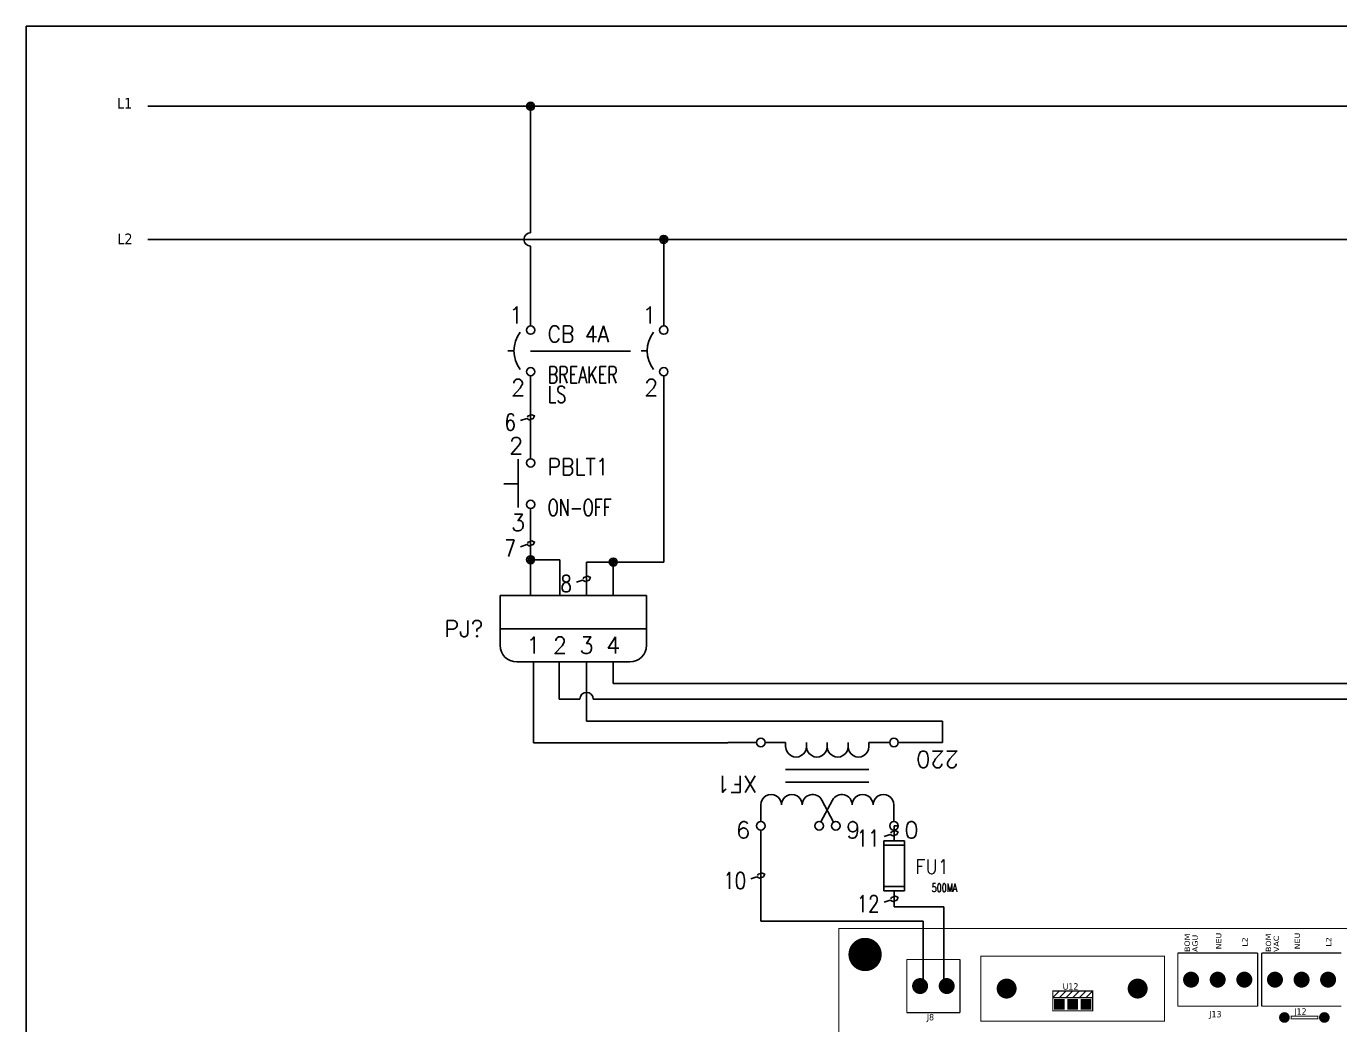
# Model space of a CAD drawing. Header units: millimetres. Extents: x 123.5 to 144.3, y 105.4 to 121.6.
# Drawn here: x 123.51 to 133.37, y 114.09 to 121.59 of the extents above; entities that cross this region are included whole.
import ezdxf
from ezdxf.enums import TextEntityAlignment as Align

# ---------------------------------------------------------------- set-up
doc = ezdxf.new("R2010")
doc.units = ezdxf.units.MM
doc.linetypes.add('HIDDEN2', pattern=[0.1875, 0.125, -0.0625])
for name, color, linetype in [('12632256', 7, 'Continuous'), ('BLK_12AWG', 7, 'Continuous'), ('BLK_18AWG', 7, 'Continuous'), ('DESC', 250, 'Continuous'), ('LINK', 9, 'Continuous'), ('MISC', 7, 'Continuous'), ('SYMS', 7, 'Continuous'), ('TAGS', 250, 'Continuous'), ('TERMS', 250, 'Continuous'), ('WIRENO', 250, 'Continuous')]:
    doc.layers.add(name, color=color, linetype=linetype)
doc.styles.get("Standard").update_dxf_attribs({"font": 'tahoma.ttf'})
doc.styles.add('WD', font='romans.shx')

# ---------------------------------------------------------------- blocks, each defined once
blk = doc.blocks.new('EPAD')
at = {"const_width": 0.5}
blk.add_lwpolyline([(-0.25, 0, 1), (0.25, 0, 1)], format="xyb", close=True, dxfattribs=at)
blk = doc.blocks.new('RPAD')
blk.add_trace([(-0.5, -0.5), (-0.5, 0.5), (0.5, -0.5), (0.5, 0.5)])
blk = doc.blocks.new('TarjetaAutoclave')
at = {"const_width": 0.008}
for points in [[(3.004, 5.004), (10.306, 5.004), (10.306, 9.943), (3.004, 9.943), (3.004, 5.004)], [(3.514, 9.31), (3.514, 9.71)], [(3.914, 9.71), (3.514, 9.71)], [(3.914, 9.31), (3.914, 9.71)], [(4.071, 9.247), (5.449, 9.247), (5.449, 9.735), (4.071, 9.735), (4.071, 9.247)], [(5.549, 9.758), (5.549, 9.358)], [(6.149, 9.758), (5.549, 9.758)], [(6.149, 9.758), (6.149, 9.358)], [(6.179, 9.758), (6.179, 9.358)], [(6.778, 9.758), (6.179, 9.758)], [(4.61, 9.423), (4.61, 9.473), (4.91, 9.473), (4.91, 9.423)], [(4.61, 9.423), (4.66, 9.473)], [(4.66, 9.423), (4.71, 9.473)], [(4.71, 9.423), (4.76, 9.473)], [(4.76, 9.423), (4.81, 9.473)], [(4.81, 9.423), (4.86, 9.473)], [(4.86, 9.423), (4.91, 9.473)], [(4.61, 9.323), (4.91, 9.323), (4.91, 9.423), (4.61, 9.423), (4.61, 9.323)], [(3.914, 9.31), (3.514, 9.31)], [(5.549, 9.358), (6.149, 9.358)], [(6.179, 9.358), (6.778, 9.358)], [(6.4, 9.264), (6.6, 9.264), (6.6, 9.284), (6.4, 9.284), (6.4, 9.264)]]:
    blk.add_lwpolyline(points, dxfattribs=at)
for centre, radius in [((3.201, 9.747), 0.03), ((5.649, 9.558), 0.03), ((5.849, 9.558), 0.03), ((6.049, 9.558), 0.03), ((6.279, 9.558), 0.03), ((6.479, 9.558), 0.03), ((6.678, 9.558), 0.03), ((3.614, 9.51), 0.03), ((3.814, 9.51), 0.03), ((4.264, 9.491), 0.03), ((5.248, 9.491), 0.03), ((4.66, 9.373), 0.025), ((4.76, 9.373), 0.025), ((4.86, 9.373), 0.025), ((6.35, 9.274), 0.025), ((6.65, 9.274), 0.025)]:
    blk.add_circle(centre, radius)
for name, p, xscale, yscale in [('EPAD', (3.201, 9.747), 0.25, 0.25), ('EPAD', (3.614, 9.51), 0.12, 0.12), ('EPAD', (3.814, 9.51), 0.12, 0.12), ('EPAD', (5.649, 9.558), 0.12, 0.12), ('EPAD', (5.849, 9.558), 0.12, 0.12), ('EPAD', (6.049, 9.558), 0.12, 0.12), ('EPAD', (6.279, 9.558), 0.12, 0.12), ('EPAD', (6.479, 9.558), 0.12, 0.12), ('EPAD', (6.678, 9.558), 0.12, 0.12), ('EPAD', (4.264, 9.491), 0.15, 0.15), ('EPAD', (5.248, 9.491), 0.15, 0.15), ('RPAD', (4.66, 9.373), 0.08, 0.08), ('RPAD', (4.76, 9.373), 0.08, 0.08), ('RPAD', (4.86, 9.373), 0.08, 0.08), ('EPAD', (6.35, 9.274), 0.08, 0.08), ('EPAD', (6.65, 9.274), 0.08, 0.08)]:
    blk.add_blockref(name, p, dxfattribs=dict(xscale=xscale, yscale=yscale))
at = {"layer": '12632256', "width": 1.25}
for s, p in [('BOM', (5.64, 9.766)), ('AGU', (5.699, 9.766)), ('NEU', (5.876, 9.786)), ('L2', (6.073, 9.806)), ('BOM', (6.25, 9.766)), ('VAC', (6.309, 9.766)), ('NEU', (6.467, 9.786)), ('L2', (6.702, 9.806))]:
    blk.add_text(s, height=0.04, rotation=90, dxfattribs=at).set_placement(p)
at = {"layer": '12632256', "width": 1.041667}
for s, p in [('U12', (4.685, 9.483)), ('J8', (3.664, 9.252)), ('J13', (5.785, 9.275)), ('J12', (6.424, 9.295))]:
    blk.add_text(s, height=0.048, dxfattribs=at).set_placement(p)
blk = doc.blocks.new('VCB1')
at = {"linetype": 'HIDDEN2'}
blk.add_line((-0.1712, 0), (-0.125, 0), dxfattribs=at)
for centre in [(0, 0.1562), (0, -0.1562)]:
    blk.add_circle(centre, 0.0312)
blk.add_arc((0.1094, 0), 0.2344, 143.1301, 216.8699)
at = {"style": 'WD'}
for tag, p, width in [('INST', (0.2188, 0.3883), 0.7), ('LOC', (0.2188, 0.2188), 0.7), ('TAG1', (0.1269, 0.0644), 0.9), ('XREF', (0.1287, -0.09), 0.7), ('DESC1', (0.1287, -0.242), 0.7), ('DESC2', (0.1287, -0.3893), 0.7)]:
    blk.add_attdef(tag, p, '', height=0.125, dxfattribs=dict(at, width=width))
at = {"linetype": 'Continuous', "style": 'WD'}
for tag, height, flags, p in [('TERM01', 0.125, 8, (-0.055, 0.2066)), ('MFG', 0.01, 9, (-0.1421, -0.0881)), ('CAT', 0.01, 9, (-0.1421, -0.0731))]:
    blk.add_attdef(tag, text='', height=height, dxfattribs=dict(at, flags=flags)).set_placement(p, align=Align.RIGHT)
at = {"color": 7, "style": 'WD', "flags": 1}
for tag, p in [('X2TERM01', (0, 0.1875)), ('X8TERM02', (0, -0.1875))]:
    blk.add_attdef(tag, p, '', height=0.0125, dxfattribs=at)
at = {"style": 'WD', "width": 0.7}
blk.add_attdef('RATING1', text='', height=0.125, dxfattribs=at).set_placement((-0.1875, 0.0625), align=Align.RIGHT)
at = {"color": 7, "style": 'WD'}
for tag, p in [('X4LINK', (-0.25, 0)), ('X1LINK', (0, 0))]:
    blk.add_attdef(tag, p, '', height=0.01, dxfattribs=at)
at = {"linetype": 'Continuous', "style": 'WD', "flags": 9}
blk.add_attdef('ASSYCODE', text='', height=0.01, dxfattribs=at).set_placement((-0.1533, -0.1061), align=Align.CENTER)
at = {"style": 'WD', "flags": 9}
for tag, p in [('FAMILY', (-0.1421, -0.0365)), ('CONTACT', (-0.1288, -0.1291))]:
    blk.add_attdef(tag, text='', height=0.01, dxfattribs=at).set_placement(p, align=Align.RIGHT)
at = {"linetype": 'Continuous', "style": 'WD', "flags": 8}
blk.add_attdef('TERM02', text='', height=0.125, dxfattribs=at).set_placement((-0.0407, -0.2134), align=Align.TOP_RIGHT)
blk = doc.blocks.new('WDDOT')
for radius in [0.03, 0.0187, 0.00929]:
    blk.add_circle((0, 0), radius)
blk = doc.blocks.new('VPB11L')
for p, q in [((-0.0938, 0.1849), (-0.0938, -0.1801)), ((-0.2022, 0), (-0.0938, 0))]:
    blk.add_line(p, q)
for centre in [(0, 0.1562), (0, -0.1562)]:
    blk.add_circle(centre, 0.0312)
at = {"style": 'WD'}
for tag, p, width in [('INST', (0.1269, 0.3902), 0.7), ('LOC', (0.1269, 0.2206), 0.7), ('TAG1', (0.1269, 0.0644), 0.9), ('XREF', (0.1287, -0.09), 0.7), ('DESC1', (0.1287, -0.242), 0.7), ('DESC2', (0.1287, -0.3982), 0.7)]:
    blk.add_attdef(tag, p, '', height=0.125, dxfattribs=dict(at, width=width))
at = {"linetype": 'Continuous', "style": 'WD'}
for tag, height, flags, p in [('TERM01', 0.125, 8, (-0.055, 0.2223)), ('MFG', 0.01, 9, (-0.1421, -0.0881)), ('CAT', 0.01, 9, (-0.1421, -0.0731))]:
    blk.add_attdef(tag, text='', height=height, dxfattribs=dict(at, flags=flags)).set_placement(p, align=Align.RIGHT)
at = {"color": 7, "style": 'WD', "flags": 1}
for tag, p in [('X2TERM01', (0, 0.1875)), ('X8TERM02', (0, -0.1875))]:
    blk.add_attdef(tag, p, '', height=0.0125, dxfattribs=at)
at = {"color": 7, "style": 'WD'}
for tag, p in [('X4LINK', (-0.2656, 0)), ('X1LINK', (0, 0))]:
    blk.add_attdef(tag, p, '', height=0.01, dxfattribs=at)
at = {"style": 'WD'}
for tag, flags, p in [('CONTACT', 1, (-0.1421, -0.0531)), ('FAMILY', 9, (-0.1421, -0.0365))]:
    blk.add_attdef(tag, text='', height=0.01, dxfattribs=dict(at, flags=flags)).set_placement(p, align=Align.RIGHT)
at = {"linetype": 'Continuous', "style": 'WD', "flags": 9}
blk.add_attdef('ASSYCODE', text='', height=0.01, dxfattribs=at).set_placement((-0.1563, -0.1113), align=Align.CENTER)
at = {"linetype": 'Continuous', "style": 'WD', "flags": 8}
blk.add_attdef('TERM02', text='', height=0.125, dxfattribs=at).set_placement((-0.0407, -0.2291), align=Align.TOP_RIGHT)
blk = doc.blocks.new('VCN1_1PJ_2437')
at = {"layer": 'SYMS'}
for p, q in [((-0.25, 0.25), (-0.25, -0.125)), ((0.85, 0.25), (-0.25, 0.25)), ((0.85, -0.125), (0.85, 0.25)), ((-0.25, 0), (0.85, 0)), ((-0.125, -0.25), (0.725, -0.25))]:
    blk.add_line(p, q, dxfattribs=at)
for centre, start, end in [((-0.125, -0.125), 180, 270), ((0.725, -0.125), 270, 0)]:
    blk.add_arc(centre, 0.125, start, end, dxfattribs=at)
at = {"style": 'WD', "flags": 1}
blk.add_attdef('WD_JUMPERS', (0, 0), '', height=0.01, dxfattribs=at)
at = {"layer": 'SYMS', "linetype": 'Continuous', "style": 'WD', "flags": 8}
for tag, p in [('TERMDESC01J', (-0.05, 0.35)), ('TERMDESC02J', (0.15, 0.35)), ('TERMDESC03J', (0.35, 0.35)), ('TERMDESC04J', (0.55, 0.35))]:
    blk.add_attdef(tag, p, '', height=0.1, rotation=90, dxfattribs=at)
for tag, p in [('X2WIRE01J', (0.05, 0.35)), ('X2WIRE02J', (0.25, 0.35)), ('X2WIRE03J', (0.45, 0.35)), ('X2WIRE04J', (0.65, 0.35))]:
    blk.add_attdef(tag, text='', height=0.1, rotation=90, dxfattribs=at).set_placement(p, align=Align.TOP_LEFT)
at = {"layer": 'SYMS', "style": 'WD', "width": 0.7}
for tag, p in [('INST', (-0.3813, 0.8123)), ('LOC', (-0.3813, 0.6427)), ('DESC1', (-0.375, 0.4687)), ('DESC2', (-0.375, 0.2875)), ('DESC3', (-0.375, 0.1125)), ('XREF', (-0.375, -0.2375))]:
    blk.add_attdef(tag, text='', height=0.125, dxfattribs=at).set_placement(p, align=Align.RIGHT)
at = {"layer": 'SYMS', "style": 'WD'}
for tag, p, flags in [('ACE_FLAG', (-0.2071, 0.4342), 9), ('FAMILY', (-0.1942, 0.4074), 9), ('X2TERM01J', (0, 0.25), 1), ('X2TERM02J', (0.2, 0.25), 1), ('X2TERM03J', (0.4, 0.25), 1), ('X2TERM04J', (0.6, 0.25), 1), ('WDBLKNAM', (0.175, 0.125), 9), ('GENDER', (0.1093, 0.0795), 9), ('X1LINK', (0.975, 0), 1), ('X8TERM01P', (0, -0.25), 1), ('X8TERM02P', (0.2, -0.25), 1), ('X8TERM03P', (0.4, -0.25), 1), ('X8TERM04P', (0.6, -0.25), 1)]:
    blk.add_attdef(tag, p, '', height=0.01, dxfattribs=dict(at, flags=flags))
at = {"layer": 'SYMS', "linetype": 'Continuous', "style": 'WD', "flags": 9}
for tag, p in [('ASSYCODE', (-0.1875, 0.3125)), ('MFG', (-0.1711, 0.3438)), ('CAT', (-0.1692, 0.3632))]:
    blk.add_attdef(tag, text='', height=0.01, dxfattribs=at).set_placement(p, align=Align.CENTER)
at = {"layer": 'SYMS', "color": 7, "style": 'WD'}
for tag, p in [('X2_TINY_DOT_DONT_REMOVE_01J', (0, 0.25)), ('X2_TINY_DOT_DONT_REMOVE_02J', (0.2, 0.25)), ('X2_TINY_DOT_DONT_REMOVE_03J', (0.4, 0.25)), ('X2_TINY_DOT_DONT_REMOVE_04J', (0.6, 0.25)), ('X8_TINY_DOT_DONT_REMOVE_01P', (0, -0.25)), ('X8_TINY_DOT_DONT_REMOVE_02P', (0.2, -0.25)), ('X8_TINY_DOT_DONT_REMOVE_03P', (0.4, -0.25)), ('X8_TINY_DOT_DONT_REMOVE_04P', (0.6, -0.25))]:
    blk.add_attdef(tag, p, '', height=0.0001, dxfattribs=at)
at = {"layer": 'SYMS', "linetype": 'Continuous', "style": 'WD'}
for tag, flags, p in [('TERM01J', 9, (0, 0.125)), ('TERM02J', 9, (0.2, 0.125)), ('TERM03J', 9, (0.4, 0.125)), ('TERM04J', 9, (0.6, 0.125)), ('TERM01P', 8, (0, -0.125)), ('TERM02P', 8, (0.2, -0.125)), ('TERM03P', 8, (0.4, -0.125)), ('TERM04P', 8, (0.6, -0.125))]:
    blk.add_attdef(tag, text='', height=0.125, dxfattribs=dict(at, flags=flags)).set_placement(p, align=Align.MIDDLE_CENTER)
at = {"layer": 'SYMS', "style": 'WD'}
blk.add_attdef('TAG1', text='', height=0.125, dxfattribs=at).set_placement((-0.375, -0.0625), align=Align.RIGHT)
at = {"layer": 'SYMS', "linetype": 'Continuous', "style": 'WD', "flags": 8}
for tag, p in [('TERMDESC01P', (-0.05, -0.35)), ('TERMDESC02P', (0.15, -0.35)), ('TERMDESC03P', (0.35, -0.35)), ('TERMDESC04P', (0.55, -0.35))]:
    blk.add_attdef(tag, text='', height=0.1, rotation=90, dxfattribs=at).set_placement(p, align=Align.RIGHT)
for tag, p in [('X8WIRE01P', (0.05, -0.35)), ('X8WIRE02P', (0.25, -0.35)), ('X8WIRE03P', (0.45, -0.35)), ('X8WIRE04P', (0.65, -0.35))]:
    blk.add_attdef(tag, text='', height=0.1, rotation=90, dxfattribs=at).set_placement(p, align=Align.TOP_RIGHT)
blk = doc.blocks.new('HXF1D')
for p, q in [((-0.5, -0.1562), (-0.5, -0.0322)), ((-0.0476, -0.028), (0.0404, -0.193)), ((0.0471, -0.0288), (-0.0404, -0.193)), ((0.5, -0.1562), (0.5, -0.0322)), ((-0.3125, -0.3281), (0.3125, -0.3281)), ((-0.3125, -0.4219), (0.3125, -0.4219)), ((-0.4688, -0.625), (-0.3125, -0.625)), ((-0.3125, -0.625), (-0.3125, -0.5938)), ((-0.1562, -0.625), (-0.1562, -0.5938)), ((0, -0.625), (0, -0.5938)), ((0.1562, -0.625), (0.1562, -0.5938)), ((0.3125, -0.625), (0.3125, -0.5938)), ((0.3125, -0.625), (0.4668, -0.625))]:
    blk.add_line(p, q)
for centre in [(-0.501, 0), (-0.0635, 0), (0.0615, 0), (0.499, 0), (-0.501, -0.625), (0.499, -0.625)]:
    blk.add_circle(centre, 0.0322)
for centre, start, end in [((-0.4219, -0.1562), 179.99896, 0), ((-0.2656, -0.1562), 179.99896, 0), ((-0.1094, -0.1562), 179.99896, 331.92867), ((0.1094, -0.1562), 208.07133, 0.00104), ((0.2656, -0.1562), 180, 0.00104), ((0.4219, -0.1562), 180, 0.00104), ((-0.2344, -0.5938), 0.00101, 180.00201), ((-0.0781, -0.5938), 0.00101, 180.00201), ((0.0781, -0.5938), 0.00101, 180.00201), ((0.2344, -0.5938), 0.00101, 180.00201)]:
    blk.add_arc(centre, 0.0781, start, end)
at = {"linetype": 'Continuous', "style": 'WD', "flags": 8}
for tag, p in [('TERM01', (-0.5781, -0.0312)), ('TERM02', (-0.1406, -0.0312))]:
    blk.add_attdef(tag, text='', height=0.125, dxfattribs=at).set_placement(p, align=Align.RIGHT)
at = {"style": 'WD'}
for tag, p, height, flags in [('X4TERM01', (-0.5332, 0), 0.0125, 1), ('X2TERM01', (-0.501, 0.0322), 0.0125, 1), ('X2TERM02', (-0.0635, 0.0322), 0.0125, 1), ('X2TERM03', (0.0615, 0.0322), 0.0125, 1), ('X2TERM04', (0.499, 0.0322), 0.0125, 1), ('X1TERM04', (0.5312, 0), 0.0125, 1), ('FAMILY', (0.4604, -0.3718), 0.01, 9), ('X4TERM05', (-0.5332, -0.625), 0.0125, 1), ('X8TERM05', (-0.501, -0.6572), 0.0125, 1), ('X8TERM06', (0, -0.6319), 0.0125, 1), ('X8TERM07', (0.499, -0.6572), 0.0125, 1), ('X1TERM07', (0.5312, -0.625), 0.0125, 1)]:
    blk.add_attdef(tag, p, '', height=height, dxfattribs=dict(at, flags=flags))
at = {"linetype": 'Continuous', "style": 'WD', "flags": 8}
for tag, p in [('TERM03', (0.125, -0.0312)), ('TERM04', (0.5781, -0.0312))]:
    blk.add_attdef(tag, p, '', height=0.125, dxfattribs=at)
at = {"style": 'WD', "width": 0.7}
for tag, p in [('INST', (-0.5599, -0.1814)), ('LOC', (-0.5599, -0.351)), ('DESC1', (-0.5599, -0.5073)), ('DESC2', (-0.5599, -0.6635))]:
    blk.add_attdef(tag, text='', height=0.125, dxfattribs=at).set_placement(p, align=Align.RIGHT)
at = {"style": 'WD'}
blk.add_attdef('TAG1', (0.5244, -0.375), '', height=0.125, dxfattribs=at)
at = {"linetype": 'Continuous', "style": 'WD', "flags": 9}
for tag, p in [('CAT', (0.4855, -0.4004)), ('ASSYCODE', (0.4834, -0.438)), ('MFG', (0.4836, -0.4198))]:
    blk.add_attdef(tag, text='', height=0.01, dxfattribs=at).set_placement(p, align=Align.CENTER)
at = {"style": 'WD', "width": 0.7}
blk.add_attdef('RATING1', (0.5556, -0.5312), '', height=0.125, dxfattribs=at)
at = {"linetype": 'Continuous', "style": 'WD', "flags": 8}
for tag, p in [('TERM06', (-0.0312, -0.6875)), ('TERM07', (0.4375, -0.6875))]:
    blk.add_attdef(tag, text='', height=0.125, dxfattribs=at).set_placement(p, align=Align.TOP_RIGHT)
blk.add_attdef('TERM05', text='', height=0.125, dxfattribs=at).set_placement((-0.4375, -0.6875), align=Align.TOP_LEFT)
blk = doc.blocks.new('VFU1')
for p, q in [((-0.0781, -0.1875), (-0.0781, 0.1875)), ((-0.0781, 0.1875), (0.0781, 0.1875)), ((-0.0781, 0.1562), (0.0781, 0.1562)), ((0.0781, 0.1875), (0.0781, -0.1875)), ((-0.0781, -0.1562), (0.0781, -0.1562)), ((0.0781, -0.1875), (-0.0781, -0.1875))]:
    blk.add_line(p, q)
at = {"linetype": 'Continuous', "style": 'WD'}
for tag, height, flags, p in [('TERM01', 0.0625, 8, (-0.055, 0.2066)), ('MFG', 0.01, 9, (-0.0796, -0.0881)), ('CAT', 0.01, 9, (-0.0796, -0.0731))]:
    blk.add_attdef(tag, text='', height=height, dxfattribs=dict(at, flags=flags)).set_placement(p, align=Align.RIGHT)
at = {"color": 7, "style": 'WD', "flags": 1}
for tag, p in [('X2TERM01', (0, 0.1875)), ('X8TERM02', (0, -0.1875))]:
    blk.add_attdef(tag, p, '', height=0.0109, dxfattribs=at)
at = {"style": 'WD'}
for tag, p, height, width in [('INST', (0.2812, 0.1629), 0.0625, 0.7), ('LOC', (0.2812, 0.0781), 0.0625, 0.7), ('TAG1', (0.1582, -0.0606), 0.1094, 0.9), ('DESC1', (0.2812, -0.1963), 0.0625, 0.7), ('DESC2', (0.2812, -0.2904), 0.0625, 0.7), ('DESC3', (0.2812, -0.375), 0.0625, 0.7)]:
    blk.add_attdef(tag, p, '', height=height, dxfattribs=dict(at, width=width))
at = {"style": 'WD', "width": 0.7}
blk.add_attdef('RATING1', text='', height=0.0938, rotation=90, dxfattribs=at).set_placement((0, 0), align=Align.MIDDLE_CENTER)
at = {"color": 7, "style": 'WD'}
for tag, p in [('X4LINK', (-0.125, 0)), ('X1LINK', (0.1406, 0))]:
    blk.add_attdef(tag, p, '', height=0.01, dxfattribs=at)
at = {"linetype": 'Continuous', "style": 'WD', "flags": 9}
blk.add_attdef('ASSYCODE', text='', height=0.01, dxfattribs=at).set_placement((-0.0985, -0.1081), align=Align.CENTER)
at = {"style": 'WD', "flags": 9}
blk.add_attdef('FAMILY', text='', height=0.01, dxfattribs=at).set_placement((-0.0796, -0.0365), align=Align.RIGHT)
at = {"linetype": 'Continuous', "style": 'WD', "flags": 8}
blk.add_attdef('TERM02', text='', height=0.0625, dxfattribs=at).set_placement((-0.0407, -0.2134), align=Align.TOP_RIGHT)
blk = doc.blocks.new('WD_WNV')
at = {"style": 'WD', "flags": 1}
for tag, p in [('W01USER', (-0.0625, 0.0938)), ('W02USER', (-0.0625, 0.0859)), ('W03USER', (-0.0625, 0.0781)), ('W04USER', (-0.0625, 0.0703)), ('W05USER', (-0.0625, 0.0625)), ('W06USER', (-0.0625, 0.0547)), ('W07USER', (-0.0625, 0.0469)), ('W08USER', (-0.0625, 0.0391)), ('W09USER', (-0.0625, 0.0312)), ('W10USER', (-0.0625, 0.0234))]:
    blk.add_attdef(tag, text='', height=0.005, dxfattribs=at).set_placement(p, align=Align.CENTER)
at = {"linetype": 'Continuous', "style": 'WD', "width": 0.8}
blk.add_attdef('WIRENO', text='', height=0.125, dxfattribs=at).set_placement((-0.05, 0), align=Align.MIDDLE_RIGHT)

msp = doc.modelspace()

# ---------------------------------------------------------------- linework, layer by layer
at = {"color": 7, "linetype": 'Continuous'}
for p, q in [((144.2555, 121.5905), (123.5055, 121.5905)), ((123.5055, 121.5905), (123.5055, 105.4055))]:
    msp.add_line(p, q, dxfattribs=at)
at = {"layer": 'BLK_12AWG'}
for p, q in [((124.4182, 120.99), (142.7932, 120.99)), ((127.2932, 120.04), (127.2932, 120.99)), ((124.4182, 119.99), (142.7932, 119.99)), ((128.2932, 119.3405), (128.2932, 119.99)), ((127.2932, 119.3405), (127.2932, 119.94))]:
    msp.add_line(p, q, dxfattribs=at)
msp.add_arc((127.2932, 119.99), 0.05, 90, 270, dxfattribs=at)
at = {"layer": 'BLK_18AWG'}
for p, q in [((127.2932, 118.3435), (127.2932, 118.9655)), ((128.2932, 117.5673), (128.2932, 118.9655)), ((127.2932, 117.9685), (127.2932, 117.3173)), ((127.5135, 117.585), (127.2932, 117.585)), ((127.5135, 117.3173), (127.5135, 117.585)), ((127.7135, 117.3173), (127.7135, 117.5673)), ((127.7135, 117.5673), (127.9135, 117.5673)), ((127.9135, 117.5673), (127.9135, 117.3173)), ((127.9135, 117.5673), (128.2932, 117.5673)), ((127.3135, 116.8173), (127.3135, 116.2092)), ((127.5072, 116.5391), (127.5072, 116.8173)), ((127.7135, 116.8173), (127.7135, 116.3726)), ((127.9135, 116.8173), (127.9135, 116.6552)), ((127.9135, 116.6552), (138.0992, 116.6552)), ((127.6635, 116.5391), (127.5072, 116.5391)), ((137.2405, 116.5391), (127.7635, 116.5391)), ((127.7135, 116.3726), (130.3865, 116.3726)), ((130.3865, 116.3726), (130.3865, 116.2126)), ((127.3135, 116.2092), (128.7733, 116.2092)), ((128.7733, 116.2092), (128.7733, 116.2126)), ((128.7733, 116.2126), (128.9896, 116.2126)), ((130.3865, 116.2126), (130.054, 116.2126)), ((129.0218, 115.5554), (129.0218, 114.8705)), ((130.054, 115.5876), (130.0238, 115.5876)), ((130.0238, 115.5876), (130.0238, 115.474)), ((130.0238, 115.099), (130.0238, 114.9787)), ((130.0238, 114.9787), (130.3973, 114.9787)), ((130.3973, 114.9787), (130.3973, 114.3923)), ((129.0218, 114.8705), (130.1921, 114.8705)), ((130.2422, 114.8705), (130.1921, 114.8705)), ((130.2422, 114.4012), (130.2422, 114.8705))]:
    msp.add_line(p, q, dxfattribs=at)
msp.add_arc((127.7135, 116.5391), 0.05, 0, 180, dxfattribs=at)
at = {"layer": 'LINK'}
msp.add_lwpolyline([(127.2932, 119.15), (128.0432, 119.15)], dxfattribs=at)
at = {"layer": 'WIRENO'}
for points in [[(127.2182, 118.6296), (127.2636, 118.6447), (127.2832, 118.6348), (127.3127, 118.6446), (127.3225, 118.6643), (127.3028, 118.6741), (127.2734, 118.6643), (127.2685, 118.6545)], [(127.2182, 117.683), (127.2636, 117.6982), (127.2832, 117.6883), (127.3127, 117.6981), (127.3225, 117.7178), (127.3028, 117.7276), (127.2734, 117.7178), (127.2685, 117.708)], [(127.6384, 117.4173), (127.6838, 117.4324), (127.7035, 117.4226), (127.7329, 117.4324), (127.7427, 117.452), (127.7231, 117.4619), (127.6937, 117.4521), (127.6887, 117.4422)], [(129.9488, 115.5058), (129.9941, 115.5209), (130.0138, 115.5111), (130.0432, 115.5209), (130.0531, 115.5406), (130.0334, 115.5504), (130.004, 115.5406), (129.9991, 115.5307)], [(128.9468, 115.1879), (128.9922, 115.203), (129.0118, 115.1932), (129.0412, 115.203), (129.0511, 115.2227), (129.0314, 115.2325), (129.002, 115.2227), (128.9971, 115.2129)], [(129.9488, 115.0138), (129.9941, 115.029), (130.0138, 115.0191), (130.0432, 115.0289), (130.0531, 115.0486), (130.0334, 115.0584), (130.004, 115.0486), (129.9991, 115.0388)]]:
    msp.add_lwpolyline(points, dxfattribs=at)

# ---------------------------------------------------------------- block references
ref = msp.add_blockref('VCN1_1PJ_2437', (127.3135, 117.0673))
ref.add_attrib('TAG1', 'PJ?', dxfattribs={"layer": 'TAGS', "height": 0.125, "style": 'WD'}).set_placement((126.9385, 117.0048), align=Align.RIGHT)
ref.add_attrib('X8_TINY_DOT_DONT_REMOVE_01P', '.', (127.3135, 116.8173), dxfattribs={"layer": 'MISC', "color": 7, "height": 0.0001, "style": 'WD'})
ref.add_attrib('X2_TINY_DOT_DONT_REMOVE_01J', '.', (127.3135, 117.3173), dxfattribs={"layer": 'MISC', "color": 7, "height": 0.0001, "style": 'WD'})
ref.add_attrib('TERM01P', '1', dxfattribs={"layer": 'TERMS', "linetype": 'Continuous', "height": 0.125, "style": 'WD', "flags": 8}).set_placement((127.3135, 116.9423), align=Align.MIDDLE_CENTER)
ref.add_attrib('X8_TINY_DOT_DONT_REMOVE_02P', '.', (127.5135, 116.8173), dxfattribs={"layer": 'MISC', "color": 7, "height": 0.0001, "style": 'WD'})
ref.add_attrib('X2_TINY_DOT_DONT_REMOVE_02J', '.', (127.5135, 117.3173), dxfattribs={"layer": 'MISC', "color": 7, "height": 0.0001, "style": 'WD'})
ref.add_attrib('TERM02P', '2', dxfattribs={"layer": 'TERMS', "linetype": 'Continuous', "height": 0.125, "style": 'WD', "flags": 8}).set_placement((127.5135, 116.9423), align=Align.MIDDLE_CENTER)
ref.add_attrib('X8_TINY_DOT_DONT_REMOVE_03P', '.', (127.7135, 116.8173), dxfattribs={"layer": 'MISC', "color": 7, "height": 0.0001, "style": 'WD'})
ref.add_attrib('X2_TINY_DOT_DONT_REMOVE_03J', '.', (127.7135, 117.3173), dxfattribs={"layer": 'MISC', "color": 7, "height": 0.0001, "style": 'WD'})
ref.add_attrib('TERM03P', '3', dxfattribs={"layer": 'TERMS', "linetype": 'Continuous', "height": 0.125, "style": 'WD', "flags": 8}).set_placement((127.7135, 116.9423), align=Align.MIDDLE_CENTER)
ref.add_attrib('X8_TINY_DOT_DONT_REMOVE_04P', '.', (127.9135, 116.8173), dxfattribs={"layer": 'MISC', "color": 7, "height": 0.0001, "style": 'WD'})
ref.add_attrib('X2_TINY_DOT_DONT_REMOVE_04J', '.', (127.9135, 117.3173), dxfattribs={"layer": 'MISC', "color": 7, "height": 0.0001, "style": 'WD'})
ref.add_attrib('TERM04P', '4', dxfattribs={"layer": 'TERMS', "linetype": 'Continuous', "height": 0.125, "style": 'WD', "flags": 8}).set_placement((127.9135, 116.9423), align=Align.MIDDLE_CENTER)
msp.add_blockref('TarjetaAutoclave', (126.6038, 104.8738))
at = {"layer": 'SYMS'}
for p in [(127.2932, 120.99), (128.2932, 119.99), (127.2932, 117.585), (127.9135, 117.5673)]:
    msp.add_blockref('WDDOT', p, dxfattribs=at)
ref = msp.add_blockref('VCB1', (127.2932, 119.153), dxfattribs=at)
ref.add_attrib('DESC2', 'LS', (127.4219, 118.7637), dxfattribs={"layer": 'DESC', "height": 0.125, "style": 'WD', "width": 0.7})
ref.add_attrib('DESC1', 'BREAKER', (127.4219, 118.911), dxfattribs={"layer": 'DESC', "height": 0.125, "style": 'WD', "width": 0.7})
ref.add_attrib('TAG1', 'CB 4A', (127.4202, 119.2174), dxfattribs={"layer": 'TAGS', "height": 0.125, "style": 'WD', "width": 0.9})
ref.add_attrib('TERM02', '2', dxfattribs={"layer": 'TERMS', "linetype": 'Continuous', "height": 0.125, "style": 'WD', "flags": 8}).set_placement((127.2525, 118.9396), align=Align.TOP_RIGHT)
ref.add_attrib('TERM01', '1', dxfattribs={"layer": 'TERMS', "linetype": 'Continuous', "height": 0.125, "style": 'WD', "flags": 8}).set_placement((127.2382, 119.3597), align=Align.RIGHT)
ref = msp.add_blockref('VCB1', (128.2932, 119.153), dxfattribs=at)
ref.add_attrib('TERM02', '2', dxfattribs={"layer": 'TERMS', "linetype": 'Continuous', "height": 0.125, "style": 'WD', "flags": 8}).set_placement((128.2525, 118.9396), align=Align.TOP_RIGHT)
ref.add_attrib('TERM01', '1', dxfattribs={"layer": 'TERMS', "linetype": 'Continuous', "height": 0.125, "style": 'WD', "flags": 8}).set_placement((128.2382, 119.3597), align=Align.RIGHT)
ref = msp.add_blockref('VPB11L', (127.2932, 118.156), dxfattribs=at)
ref.add_attrib('TERM02', '3', dxfattribs={"layer": 'TERMS', "linetype": 'Continuous', "height": 0.125, "style": 'WD', "flags": 8}).set_placement((127.2525, 117.927), align=Align.TOP_RIGHT)
ref.add_attrib('TERM01', '2', dxfattribs={"layer": 'TERMS', "linetype": 'Continuous', "height": 0.125, "style": 'WD', "flags": 8}).set_placement((127.2382, 118.3783), align=Align.RIGHT)
ref.add_attrib('DESC1', 'ON-OFF', (127.4219, 117.914), dxfattribs={"layer": 'DESC', "height": 0.125, "style": 'WD', "width": 0.7})
ref.add_attrib('TAG1', 'PBLT1', (127.4202, 118.2204), dxfattribs={"layer": 'TAGS', "height": 0.125, "style": 'WD', "width": 0.9})
ref = msp.add_blockref('HXF1D', (129.5208, 115.5876), dxfattribs=dict(at, rotation=180))
ref.add_attrib('TERM02', '6', dxfattribs={"layer": 'TERMS', "linetype": 'Continuous', "height": 0.125, "rotation": 180, "style": 'WD', "flags": 8}).set_placement((129.6615, 115.6188), align=Align.RIGHT)
ref.add_attrib('TERM01', '0', dxfattribs={"layer": 'TERMS', "linetype": 'Continuous', "height": 0.125, "rotation": 180, "style": 'WD', "flags": 8}).set_placement((130.099, 115.6188), align=Align.RIGHT)
ref.add_attrib('TERM04', '9', (128.9427, 115.6188), dxfattribs={"layer": 'TERMS', "linetype": 'Continuous', "height": 0.125, "rotation": 180, "style": 'WD', "flags": 8})
ref.add_attrib('TERM05', '220', dxfattribs={"layer": 'TERMS', "linetype": 'Continuous', "height": 0.125, "rotation": 180, "style": 'WD', "flags": 8}).set_placement((130.5099, 116.0233), align=Align.TOP_LEFT)
ref.add_attrib('TAG1', 'XF1', (128.9965, 115.9626), dxfattribs={"layer": 'TAGS', "height": 0.125, "rotation": 180, "style": 'WD'})
ref = msp.add_blockref('VFU1', (130.0238, 115.2865), dxfattribs=at)
ref.add_attrib('DESC1', '500MA', (130.305, 115.0903), dxfattribs={"layer": 'DESC', "height": 0.0625, "style": 'WD', "width": 0.7})
ref.add_attrib('TAG1', 'FU1', (130.182, 115.2259), dxfattribs={"layer": 'TAGS', "height": 0.10938, "style": 'WD', "width": 0.9})
at = {"layer": 'WIRENO'}
ref = msp.add_blockref('WD_WNV', (127.2932, 118.6545), dxfattribs=at)
ref.add_attrib('WIRENO', '6', dxfattribs={"linetype": 'Continuous', "height": 0.125, "style": 'WD', "width": 0.8}).set_placement((127.1826, 118.6177), align=Align.MIDDLE_RIGHT)
ref = msp.add_blockref('WD_WNV', (127.2932, 117.708), dxfattribs=at)
ref.add_attrib('WIRENO', '7', dxfattribs={"linetype": 'Continuous', "height": 0.125, "style": 'WD', "width": 0.8}).set_placement((127.1826, 117.6712), align=Align.MIDDLE_RIGHT)
ref = msp.add_blockref('WD_WNV', (127.7135, 117.4423), dxfattribs=at)
ref.add_attrib('WIRENO', '8', dxfattribs={"linetype": 'Continuous', "height": 0.125, "style": 'WD', "width": 0.8}).set_placement((127.6029, 117.4054), align=Align.MIDDLE_RIGHT)
ref = msp.add_blockref('WD_WNV', (130.0238, 115.5308), dxfattribs=at)
ref.add_attrib('WIRENO', '11', dxfattribs={"linetype": 'Continuous', "height": 0.125, "style": 'WD', "width": 0.8}).set_placement((129.9132, 115.4939), align=Align.MIDDLE_RIGHT)
ref = msp.add_blockref('WD_WNV', (129.0218, 115.2129), dxfattribs=at)
ref.add_attrib('WIRENO', '10', dxfattribs={"linetype": 'Continuous', "height": 0.125, "style": 'WD', "width": 0.8}).set_placement((128.9112, 115.1761), align=Align.MIDDLE_RIGHT)
ref = msp.add_blockref('WD_WNV', (130.0238, 115.0388), dxfattribs=at)
ref.add_attrib('WIRENO', '12', dxfattribs={"linetype": 'Continuous', "height": 0.125, "style": 'WD', "width": 0.8}).set_placement((129.9132, 115.002), align=Align.MIDDLE_RIGHT)

# ---------------------------------------------------------------- texts
at = {"char_height": 0.08, "attachment_point": 1}
for s, insert in [('L1', (124.1883, 121.0522)), ('L2', (124.1907, 120.0343))]:
    msp.add_mtext_dynamic_manual_height_columns(s, width=0.371937, gutter_width=0.05, heights=[0], dxfattribs=dict(at, insert=insert))

doc.saveas('drawing.dxf')
